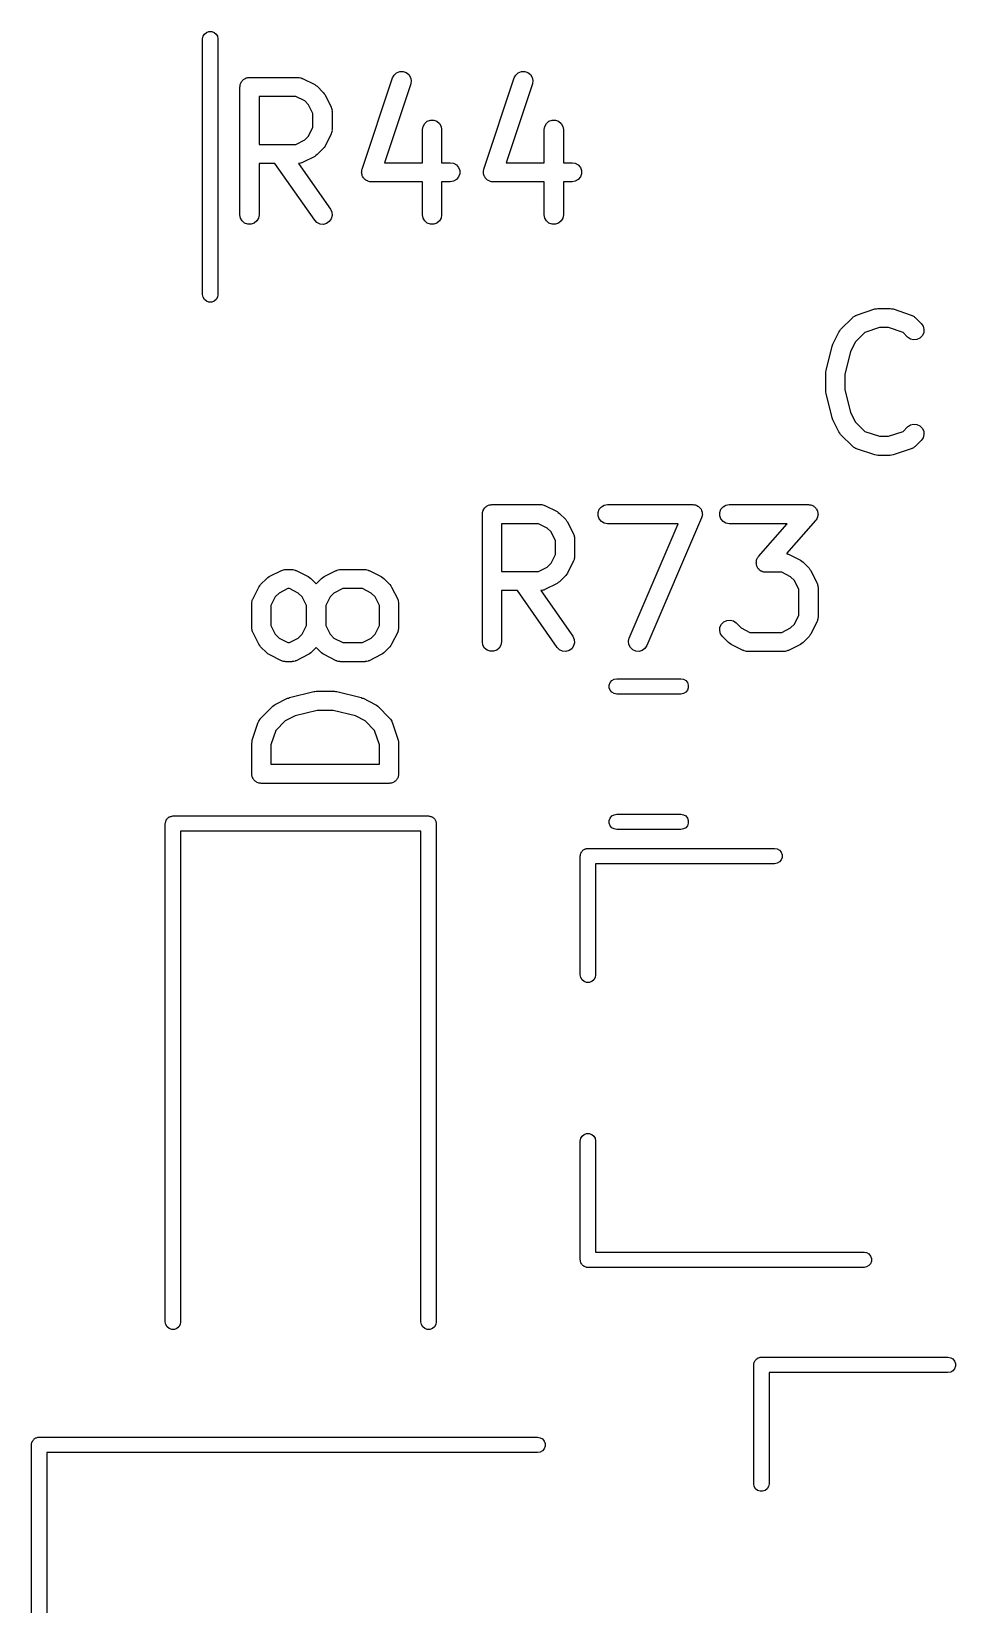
# Model space of a CAD drawing. Extents: x 83.4 to 168.1, y -157.3 to -85.4.
# Drawn here: x 147.19 to 154.42, y -133.57 to -121.26 of the extents above; entities that cross this region are included whole.
import ezdxf

# ---------------------------------------------------------------- set-up
doc = ezdxf.new("R2010")
doc.units = 0
doc.header["$MEASUREMENT"] = 0
doc.layers.add('BLACK', color=7, linetype='CONTINUOUS')

msp = doc.modelspace()

# ---------------------------------------------------------------- linework, layer by layer
at = {"layer": 'Black'}
for p, q in [((148.543, -121.28), (148.559, -121.267)), ((148.559, -121.267), (148.579, -121.26)), ((148.579, -121.26), (148.6, -121.26)), ((148.6, -121.26), (148.619, -121.267)), ((148.619, -121.267), (148.635, -121.28)), ((148.529, -121.319), (148.533, -121.298)), ((148.529, -123.319), (148.529, -121.319)), ((148.533, -121.298), (148.543, -121.28)), ((148.635, -121.28), (148.646, -121.298)), ((148.646, -121.298), (148.649, -121.319)), ((148.649, -121.319), (148.649, -123.319)), ((148.843, -121.642), (148.848, -121.637)), ((148.848, -121.637), (148.853, -121.634)), ((148.853, -121.634), (148.858, -121.63)), ((148.858, -121.63), (148.864, -121.628)), ((148.864, -121.628), (148.87, -121.624)), ((148.87, -121.624), (148.877, -121.623)), ((148.877, -121.623), (148.883, -121.621)), ((148.883, -121.621), (148.889, -121.621)), ((148.889, -121.621), (148.896, -121.62)), ((148.896, -121.62), (149.277, -121.62)), ((149.277, -121.62), (149.281, -121.621)), ((149.281, -121.621), (149.285, -121.62)), ((149.285, -121.62), (149.294, -121.623)), ((149.294, -121.623), (149.302, -121.624)), ((149.302, -121.624), (149.306, -121.627)), ((149.306, -121.627), (149.31, -121.628)), ((149.31, -121.628), (149.406, -121.675)), ((149.777, -122.338), (150.015, -121.624)), ((150.015, -121.624), (150.028, -121.601)), ((150.028, -121.601), (150.047, -121.583)), ((150.047, -121.583), (150.071, -121.574)), ((150.071, -121.574), (150.097, -121.573)), ((150.097, -121.573), (150.122, -121.581)), ((150.122, -121.581), (150.142, -121.597)), ((150.142, -121.597), (150.156, -121.62)), ((150.156, -121.62), (150.161, -121.645)), ((150.729, -122.338), (150.968, -121.624)), ((150.968, -121.624), (150.98, -121.601)), ((150.98, -121.601), (150.999, -121.583)), ((150.999, -121.583), (151.024, -121.574)), ((151.024, -121.574), (151.05, -121.573)), ((151.05, -121.573), (151.074, -121.581)), ((151.074, -121.581), (151.095, -121.597)), ((151.095, -121.597), (151.108, -121.62)), ((151.108, -121.62), (151.114, -121.645)), ((148.821, -121.695), (148.822, -121.688)), ((148.821, -122.695), (148.821, -121.695)), ((148.822, -121.682), (148.824, -121.676)), ((148.822, -121.688), (148.822, -121.682)), ((148.824, -121.676), (148.825, -121.669)), ((148.825, -121.669), (148.829, -121.664)), ((148.829, -121.664), (148.831, -121.657)), ((148.831, -121.657), (148.835, -121.652)), ((148.835, -121.652), (148.838, -121.647)), ((148.838, -121.647), (148.843, -121.642)), ((149.406, -121.675), (149.415, -121.683)), ((149.415, -121.683), (149.425, -121.689)), ((149.425, -121.689), (149.473, -121.737)), ((149.473, -121.737), (149.48, -121.747)), ((149.48, -121.747), (149.487, -121.757)), ((149.487, -121.757), (149.534, -121.852)), ((150.157, -121.671), (149.952, -122.287)), ((150.161, -121.645), (150.157, -121.671)), ((151.11, -121.671), (150.905, -122.287)), ((151.114, -121.645), (151.11, -121.671)), ((148.971, -121.77), (148.971, -122.144)), ((149.259, -121.77), (148.971, -121.77)), ((149.328, -121.804), (149.259, -121.77)), ((149.358, -121.835), (149.328, -121.804)), ((149.392, -121.903), (149.358, -121.835)), ((149.534, -121.852), (149.536, -121.856)), ((149.536, -121.856), (149.538, -121.86)), ((149.538, -121.86), (149.539, -121.868)), ((149.539, -121.868), (149.542, -121.877)), ((149.542, -121.877), (149.541, -121.881)), ((149.541, -121.881), (149.542, -121.885)), ((149.542, -121.885), (149.542, -122.028)), ((149.358, -122.079), (149.392, -122.01)), ((149.392, -122.01), (149.392, -121.903)), ((150.249, -122.028), (150.254, -122.003)), ((150.254, -122.003), (150.267, -121.98)), ((150.267, -121.98), (150.287, -121.963)), ((150.287, -121.963), (150.311, -121.954)), ((150.311, -121.954), (150.337, -121.954)), ((150.337, -121.954), (150.362, -121.963)), ((150.362, -121.963), (150.382, -121.98)), ((150.382, -121.98), (150.395, -122.003)), ((150.395, -122.003), (150.399, -122.028)), ((151.202, -122.028), (151.206, -122.003)), ((151.206, -122.003), (151.219, -121.98)), ((151.219, -121.98), (151.239, -121.963)), ((151.239, -121.963), (151.264, -121.954)), ((151.264, -121.954), (151.29, -121.954)), ((151.29, -121.954), (151.314, -121.963)), ((151.314, -121.963), (151.334, -121.98)), ((151.334, -121.98), (151.347, -122.003)), ((151.347, -122.003), (151.352, -122.028)), ((149.259, -122.144), (149.328, -122.109)), ((149.328, -122.109), (149.358, -122.079)), ((149.534, -122.062), (149.487, -122.157)), ((149.536, -122.058), (149.534, -122.062)), ((149.538, -122.054), (149.536, -122.058)), ((149.539, -122.045), (149.538, -122.054)), ((149.542, -122.037), (149.539, -122.045)), ((149.542, -122.028), (149.541, -122.032)), ((149.541, -122.032), (149.542, -122.037)), ((150.249, -122.287), (150.249, -122.028)), ((150.399, -122.028), (150.399, -122.287)), ((151.202, -122.287), (151.202, -122.028)), ((151.352, -122.028), (151.352, -122.287)), ((148.971, -122.144), (149.259, -122.144)), ((149.406, -122.238), (149.31, -122.286)), ((149.415, -122.231), (149.406, -122.238)), ((149.425, -122.224), (149.415, -122.231)), ((149.473, -122.176), (149.425, -122.224)), ((149.48, -122.167), (149.473, -122.176)), ((149.487, -122.157), (149.48, -122.167)), ((149.095, -122.294), (148.971, -122.294)), ((148.971, -122.294), (148.971, -122.695)), ((149.406, -122.738), (149.095, -122.294)), ((149.281, -122.293), (149.278, -122.293)), ((149.278, -122.293), (149.529, -122.652)), ((149.285, -122.293), (149.281, -122.293)), ((149.294, -122.291), (149.285, -122.293)), ((149.302, -122.289), (149.294, -122.291)), ((149.306, -122.287), (149.302, -122.289)), ((149.31, -122.286), (149.306, -122.287)), ((149.773, -122.364), (149.774, -122.356)), ((149.774, -122.369), (149.773, -122.364)), ((149.774, -122.349), (149.776, -122.343)), ((149.774, -122.356), (149.774, -122.349)), ((149.774, -122.375), (149.774, -122.369)), ((149.777, -122.382), (149.774, -122.375)), ((149.776, -122.343), (149.777, -122.338)), ((149.952, -122.287), (150.249, -122.287)), ((150.399, -122.287), (150.467, -122.287)), ((150.467, -122.287), (150.493, -122.291)), ((150.493, -122.291), (150.515, -122.304)), ((150.515, -122.304), (150.532, -122.324)), ((150.532, -122.324), (150.541, -122.349)), ((150.541, -122.375), (150.532, -122.399)), ((150.541, -122.349), (150.541, -122.375)), ((150.726, -122.364), (150.727, -122.356)), ((150.727, -122.369), (150.726, -122.364)), ((150.727, -122.349), (150.729, -122.343)), ((150.727, -122.356), (150.727, -122.349)), ((150.727, -122.375), (150.727, -122.369)), ((150.729, -122.382), (150.727, -122.375)), ((150.729, -122.343), (150.729, -122.338)), ((150.905, -122.287), (151.202, -122.287)), ((151.352, -122.287), (151.42, -122.287)), ((151.42, -122.287), (151.445, -122.291)), ((151.445, -122.291), (151.468, -122.304)), ((151.468, -122.304), (151.485, -122.324)), ((151.485, -122.324), (151.493, -122.349)), ((151.493, -122.375), (151.485, -122.399)), ((151.493, -122.349), (151.493, -122.375)), ((149.778, -122.389), (149.777, -122.382)), ((149.781, -122.394), (149.778, -122.389)), ((149.783, -122.399), (149.781, -122.394)), ((149.788, -122.405), (149.783, -122.399)), ((149.792, -122.411), (149.788, -122.405)), ((149.796, -122.415), (149.792, -122.411)), ((149.8, -122.419), (149.796, -122.415)), ((149.807, -122.423), (149.8, -122.419)), ((149.812, -122.427), (149.807, -122.423)), ((149.818, -122.429), (149.812, -122.427)), ((149.823, -122.432), (149.818, -122.429)), ((149.83, -122.433), (149.823, -122.432)), ((149.837, -122.436), (149.83, -122.433)), ((149.843, -122.436), (149.837, -122.436)), ((149.848, -122.437), (149.843, -122.436)), ((150.249, -122.437), (149.848, -122.437)), ((150.249, -122.695), (150.249, -122.437)), ((150.467, -122.437), (150.399, -122.437)), ((150.399, -122.437), (150.399, -122.695)), ((150.493, -122.432), (150.467, -122.437)), ((150.515, -122.419), (150.493, -122.432)), ((150.532, -122.399), (150.515, -122.419)), ((150.731, -122.389), (150.729, -122.382)), ((150.734, -122.394), (150.731, -122.389)), ((150.736, -122.399), (150.734, -122.394)), ((150.74, -122.405), (150.736, -122.399)), ((150.744, -122.411), (150.74, -122.405)), ((150.749, -122.415), (150.744, -122.411)), ((150.752, -122.419), (150.749, -122.415)), ((150.759, -122.423), (150.752, -122.419)), ((150.765, -122.427), (150.759, -122.423)), ((150.77, -122.429), (150.765, -122.427)), ((150.775, -122.432), (150.77, -122.429)), ((150.782, -122.433), (150.775, -122.432)), ((150.79, -122.436), (150.782, -122.433)), ((150.795, -122.436), (150.79, -122.436)), ((150.801, -122.437), (150.795, -122.436)), ((151.202, -122.437), (150.801, -122.437)), ((151.202, -122.695), (151.202, -122.437)), ((151.42, -122.437), (151.352, -122.437)), ((151.352, -122.437), (151.352, -122.695)), ((151.445, -122.432), (151.42, -122.437)), ((151.468, -122.419), (151.445, -122.432)), ((151.485, -122.399), (151.468, -122.419)), ((148.825, -122.721), (148.821, -122.695)), ((148.838, -122.743), (148.825, -122.721)), ((148.858, -122.76), (148.838, -122.743)), ((148.953, -122.743), (148.933, -122.76)), ((148.966, -122.721), (148.953, -122.743)), ((148.971, -122.695), (148.966, -122.721)), ((149.424, -122.756), (149.406, -122.738)), ((149.52, -122.748), (149.499, -122.763)), ((149.535, -122.727), (149.52, -122.748)), ((149.529, -122.652), (149.54, -122.675)), ((149.542, -122.701), (149.535, -122.727)), ((149.54, -122.675), (149.542, -122.701)), ((150.254, -122.721), (150.249, -122.695)), ((150.267, -122.743), (150.254, -122.721)), ((150.287, -122.76), (150.267, -122.743)), ((150.382, -122.743), (150.362, -122.76)), ((150.395, -122.721), (150.382, -122.743)), ((150.399, -122.695), (150.395, -122.721)), ((151.206, -122.721), (151.202, -122.695)), ((151.219, -122.743), (151.206, -122.721)), ((151.239, -122.76), (151.219, -122.743)), ((151.334, -122.743), (151.314, -122.76)), ((151.347, -122.721), (151.334, -122.743)), ((151.352, -122.695), (151.347, -122.721)), ((148.883, -122.769), (148.858, -122.76)), ((148.909, -122.769), (148.883, -122.769)), ((148.933, -122.76), (148.909, -122.769)), ((149.448, -122.767), (149.424, -122.756)), ((149.474, -122.77), (149.448, -122.767)), ((149.499, -122.763), (149.474, -122.77)), ((150.311, -122.769), (150.287, -122.76)), ((150.337, -122.769), (150.311, -122.769)), ((150.362, -122.76), (150.337, -122.769)), ((151.264, -122.769), (151.239, -122.76)), ((151.29, -122.769), (151.264, -122.769)), ((151.314, -122.76), (151.29, -122.769)), ((148.533, -123.339), (148.529, -123.319)), ((148.543, -123.357), (148.533, -123.339)), ((148.559, -123.371), (148.543, -123.357)), ((148.635, -123.357), (148.619, -123.371)), ((148.646, -123.339), (148.635, -123.357)), ((148.649, -123.319), (148.646, -123.339)), ((148.579, -123.378), (148.559, -123.371)), ((148.6, -123.378), (148.579, -123.378)), ((148.619, -123.371), (148.6, -123.378)), ((153.631, -123.488), (153.638, -123.483)), ((153.638, -123.483), (153.642, -123.482)), ((153.642, -123.482), (153.646, -123.48)), ((153.646, -123.48), (153.789, -123.432)), ((153.789, -123.432), (153.801, -123.43)), ((153.801, -123.43), (153.813, -123.428)), ((153.813, -123.428), (153.908, -123.428)), ((153.908, -123.428), (153.92, -123.43)), ((153.92, -123.43), (153.932, -123.432)), ((153.932, -123.432), (154.074, -123.48)), ((154.074, -123.48), (154.078, -123.482)), ((154.078, -123.482), (154.082, -123.483)), ((154.082, -123.483), (154.09, -123.488)), ((153.507, -123.613), (153.515, -123.603)), ((153.515, -123.603), (153.521, -123.593)), ((153.521, -123.593), (153.617, -123.498)), ((153.617, -123.498), (153.62, -123.495)), ((153.62, -123.495), (153.623, -123.492)), ((153.623, -123.492), (153.631, -123.488)), ((153.825, -123.578), (153.71, -123.617)), ((153.896, -123.578), (153.825, -123.578)), ((154.01, -123.617), (153.896, -123.578)), ((154.09, -123.488), (154.097, -123.492)), ((154.097, -123.492), (154.1, -123.495)), ((154.1, -123.495), (154.104, -123.498)), ((154.104, -123.498), (154.151, -123.546)), ((154.151, -123.546), (154.166, -123.567)), ((154.166, -123.567), (154.173, -123.592)), ((154.173, -123.592), (154.171, -123.618)), ((153.407, -123.914), (153.454, -123.723)), ((153.454, -123.723), (153.457, -123.716)), ((153.457, -123.716), (153.46, -123.708)), ((153.46, -123.708), (153.507, -123.613)), ((153.636, -123.691), (153.598, -123.768)), ((153.71, -123.617), (153.636, -123.691)), ((154.045, -123.652), (154.01, -123.617)), ((154.067, -123.667), (154.045, -123.652)), ((154.092, -123.673), (154.067, -123.667)), ((154.118, -123.671), (154.092, -123.673)), ((154.141, -123.66), (154.118, -123.671)), ((154.16, -123.642), (154.141, -123.66)), ((154.171, -123.618), (154.16, -123.642)), ((153.598, -123.768), (153.554, -123.941)), ((153.404, -123.932), (153.406, -123.923)), ((153.404, -124.075), (153.404, -123.932)), ((153.406, -123.923), (153.407, -123.914)), ((153.554, -123.941), (153.554, -124.066)), ((153.406, -124.084), (153.404, -124.075)), ((153.407, -124.093), (153.406, -124.084)), ((153.454, -124.283), (153.407, -124.093)), ((153.554, -124.066), (153.598, -124.239)), ((153.457, -124.291), (153.454, -124.283)), ((153.46, -124.299), (153.457, -124.291)), ((153.507, -124.394), (153.46, -124.299)), ((153.598, -124.239), (153.636, -124.316)), ((153.636, -124.316), (153.71, -124.39)), ((154.045, -124.355), (154.067, -124.34)), ((154.067, -124.34), (154.092, -124.333)), ((154.092, -124.333), (154.118, -124.336)), ((154.118, -124.336), (154.141, -124.347)), ((154.141, -124.347), (154.16, -124.365)), ((153.515, -124.404), (153.507, -124.394)), ((153.521, -124.414), (153.515, -124.404)), ((153.617, -124.509), (153.521, -124.414)), ((153.71, -124.39), (153.825, -124.428)), ((153.825, -124.428), (153.896, -124.428)), ((153.896, -124.428), (154.01, -124.39)), ((154.01, -124.39), (154.045, -124.355)), ((154.151, -124.461), (154.104, -124.509)), ((154.166, -124.44), (154.151, -124.461)), ((154.16, -124.365), (154.171, -124.389)), ((154.173, -124.415), (154.166, -124.44)), ((154.171, -124.389), (154.173, -124.415)), ((153.62, -124.511), (153.617, -124.509)), ((153.623, -124.514), (153.62, -124.511)), ((153.631, -124.519), (153.623, -124.514)), ((153.638, -124.524), (153.631, -124.519)), ((153.642, -124.525), (153.638, -124.524)), ((153.646, -124.527), (153.642, -124.525)), ((153.789, -124.574), (153.646, -124.527)), ((153.801, -124.576), (153.789, -124.574)), ((153.813, -124.578), (153.801, -124.576)), ((153.908, -124.578), (153.813, -124.578)), ((153.92, -124.576), (153.908, -124.578)), ((153.932, -124.574), (153.92, -124.576)), ((154.074, -124.527), (153.932, -124.574)), ((154.078, -124.525), (154.074, -124.527)), ((154.082, -124.524), (154.078, -124.525)), ((154.09, -124.519), (154.082, -124.524)), ((154.097, -124.514), (154.09, -124.519)), ((154.1, -124.511), (154.097, -124.514)), ((154.104, -124.509), (154.1, -124.511)), ((150.774, -124.966), (150.78, -124.964)), ((150.78, -124.964), (150.786, -124.964)), ((150.786, -124.964), (150.793, -124.963)), ((150.793, -124.963), (151.174, -124.963)), ((151.174, -124.963), (151.178, -124.963)), ((151.178, -124.963), (151.182, -124.963)), ((151.182, -124.963), (151.191, -124.966)), ((151.672, -124.967), (151.698, -124.963)), ((151.698, -124.963), (152.364, -124.963)), ((152.364, -124.963), (152.373, -124.964)), ((152.373, -124.964), (152.381, -124.964)), ((152.381, -124.964), (152.385, -124.966)), ((152.624, -124.967), (152.65, -124.963)), ((152.65, -124.963), (153.269, -124.963)), ((153.269, -124.963), (153.276, -124.964)), ((153.276, -124.964), (153.284, -124.964)), ((153.284, -124.964), (153.289, -124.966)), ((150.718, -125.038), (150.719, -125.031)), ((150.718, -126.038), (150.718, -125.038)), ((150.719, -125.024), (150.721, -125.018)), ((150.719, -125.031), (150.719, -125.024)), ((150.721, -125.018), (150.722, -125.012)), ((150.722, -125.012), (150.726, -125.006)), ((150.726, -125.006), (150.728, -125)), ((150.728, -125), (150.732, -124.995)), ((150.732, -124.995), (150.735, -124.989)), ((150.735, -124.989), (150.74, -124.985)), ((150.74, -124.985), (150.745, -124.98)), ((150.745, -124.98), (150.75, -124.977)), ((150.75, -124.977), (150.755, -124.973)), ((150.755, -124.973), (150.761, -124.97)), ((150.761, -124.97), (150.767, -124.967)), ((150.767, -124.967), (150.774, -124.966)), ((151.191, -124.966), (151.199, -124.967)), ((151.199, -124.967), (151.203, -124.969)), ((151.203, -124.969), (151.207, -124.97)), ((151.207, -124.97), (151.302, -125.018)), ((151.302, -125.018), (151.312, -125.025)), ((151.312, -125.025), (151.322, -125.032)), ((151.322, -125.032), (151.37, -125.08)), ((151.37, -125.08), (151.376, -125.09)), ((151.624, -125.024), (151.633, -125)), ((151.624, -125.051), (151.624, -125.024)), ((151.633, -125.075), (151.624, -125.051)), ((151.633, -125), (151.649, -124.98)), ((151.649, -125.095), (151.633, -125.075)), ((151.649, -124.98), (151.672, -124.967)), ((152.433, -125.067), (152.005, -126.067)), ((152.385, -124.966), (152.39, -124.967)), ((152.39, -124.967), (152.397, -124.971)), ((152.397, -124.971), (152.405, -124.975)), ((152.405, -124.975), (152.409, -124.978)), ((152.409, -124.978), (152.412, -124.98)), ((152.412, -124.98), (152.418, -124.987)), ((152.418, -124.987), (152.424, -124.993)), ((152.424, -124.993), (152.426, -124.997)), ((152.426, -124.997), (152.429, -125)), ((152.429, -125), (152.432, -125.008)), ((152.432, -125.008), (152.436, -125.016)), ((152.435, -125.059), (152.433, -125.067)), ((152.438, -125.051), (152.435, -125.059)), ((152.436, -125.016), (152.437, -125.02)), ((152.437, -125.02), (152.438, -125.024)), ((152.438, -125.024), (152.438, -125.033)), ((152.438, -125.033), (152.439, -125.042)), ((152.439, -125.042), (152.438, -125.046)), ((152.438, -125.046), (152.438, -125.051)), ((152.576, -125.024), (152.585, -125)), ((152.576, -125.051), (152.576, -125.024)), ((152.585, -125.075), (152.576, -125.051)), ((152.585, -125), (152.602, -124.98)), ((152.602, -125.095), (152.585, -125.075)), ((152.602, -124.98), (152.624, -124.967)), ((153.325, -125.087), (153.098, -125.347)), ((153.289, -124.966), (153.295, -124.967)), ((153.295, -124.967), (153.301, -124.971)), ((153.301, -124.971), (153.308, -124.973)), ((153.308, -124.973), (153.312, -124.977)), ((153.312, -124.977), (153.317, -124.98)), ((153.317, -124.98), (153.322, -124.986)), ((153.322, -124.986), (153.327, -124.99)), ((153.329, -125.081), (153.325, -125.087)), ((153.327, -124.99), (153.33, -124.996)), ((153.334, -125.075), (153.329, -125.081)), ((153.33, -124.996), (153.334, -125)), ((153.334, -125), (153.336, -125.007)), ((153.336, -125.07), (153.334, -125.075)), ((153.336, -125.007), (153.34, -125.013)), ((153.339, -125.065), (153.336, -125.07)), ((153.34, -125.057), (153.339, -125.065)), ((153.34, -125.013), (153.341, -125.019)), ((153.343, -125.051), (153.34, -125.057)), ((153.341, -125.019), (153.343, -125.024)), ((153.343, -125.024), (153.343, -125.032)), ((153.343, -125.032), (153.344, -125.039)), ((153.344, -125.039), (153.343, -125.045)), ((153.343, -125.045), (153.343, -125.051)), ((150.868, -125.113), (150.868, -125.486)), ((151.156, -125.113), (150.868, -125.113)), ((151.225, -125.147), (151.156, -125.113)), ((151.255, -125.177), (151.225, -125.147)), ((151.289, -125.246), (151.255, -125.177)), ((151.376, -125.09), (151.384, -125.099)), ((151.384, -125.099), (151.431, -125.194)), ((151.431, -125.194), (151.433, -125.199)), ((151.433, -125.199), (151.435, -125.202)), ((151.435, -125.202), (151.436, -125.211)), ((151.436, -125.211), (151.439, -125.219)), ((151.672, -125.108), (151.649, -125.095)), ((151.698, -125.113), (151.672, -125.108)), ((152.25, -125.113), (151.698, -125.113)), ((151.867, -126.008), (152.25, -125.113)), ((152.624, -125.108), (152.602, -125.095)), ((152.65, -125.113), (152.624, -125.108)), ((153.104, -125.113), (152.65, -125.113)), ((152.879, -125.369), (153.104, -125.113)), ((151.289, -125.353), (151.289, -125.246)), ((151.439, -125.219), (151.438, -125.224)), ((151.438, -125.224), (151.439, -125.228)), ((151.439, -125.228), (151.439, -125.371)), ((151.156, -125.486), (151.225, -125.452)), ((151.225, -125.452), (151.255, -125.422)), ((151.255, -125.422), (151.289, -125.353)), ((151.431, -125.404), (151.384, -125.5)), ((151.433, -125.4), (151.431, -125.404)), ((151.435, -125.396), (151.433, -125.4)), ((151.436, -125.388), (151.435, -125.396)), ((151.439, -125.379), (151.436, -125.388)), ((151.439, -125.371), (151.438, -125.375)), ((151.438, -125.375), (151.439, -125.379)), ((152.861, -125.417), (152.862, -125.411)), ((152.862, -125.424), (152.861, -125.417)), ((152.862, -125.405), (152.864, -125.399)), ((152.862, -125.411), (152.862, -125.405)), ((152.862, -125.431), (152.862, -125.424)), ((152.864, -125.437), (152.862, -125.431)), ((152.864, -125.399), (152.866, -125.391)), ((152.865, -125.443), (152.864, -125.437)), ((152.868, -125.449), (152.865, -125.443)), ((152.866, -125.391), (152.869, -125.386)), ((152.871, -125.456), (152.868, -125.449)), ((152.869, -125.386), (152.871, -125.381)), ((152.871, -125.381), (152.875, -125.375)), ((152.874, -125.46), (152.871, -125.456)), ((152.875, -125.375), (152.879, -125.369)), ((153.098, -125.347), (153.104, -125.348)), ((153.104, -125.348), (153.108, -125.35)), ((153.108, -125.35), (153.112, -125.351)), ((153.112, -125.351), (153.207, -125.399)), ((153.207, -125.399), (153.217, -125.406)), ((153.217, -125.406), (153.227, -125.413)), ((153.227, -125.413), (153.274, -125.461)), ((148.983, -125.588), (149.031, -125.541)), ((149.031, -125.541), (149.04, -125.534)), ((149.04, -125.534), (149.05, -125.527)), ((149.05, -125.527), (149.145, -125.479)), ((149.145, -125.479), (149.15, -125.478)), ((149.15, -125.478), (149.153, -125.476)), ((149.153, -125.476), (149.162, -125.474)), ((149.162, -125.474), (149.17, -125.472)), ((149.17, -125.472), (149.175, -125.472)), ((149.175, -125.472), (149.179, -125.471)), ((149.179, -125.471), (149.227, -125.471)), ((149.227, -125.471), (149.231, -125.472)), ((149.231, -125.472), (149.235, -125.472)), ((149.235, -125.472), (149.244, -125.474)), ((149.244, -125.474), (149.252, -125.476)), ((149.252, -125.476), (149.256, -125.478)), ((149.256, -125.478), (149.26, -125.479)), ((149.26, -125.479), (149.355, -125.527)), ((149.355, -125.527), (149.365, -125.534)), ((149.365, -125.534), (149.375, -125.541)), ((149.375, -125.541), (149.417, -125.583)), ((149.417, -125.583), (149.459, -125.541)), ((149.459, -125.541), (149.469, -125.534)), ((149.469, -125.534), (149.479, -125.527)), ((149.479, -125.527), (149.574, -125.479)), ((149.574, -125.479), (149.578, -125.478)), ((149.578, -125.478), (149.582, -125.476)), ((149.582, -125.476), (149.59, -125.474)), ((149.59, -125.474), (149.599, -125.472)), ((149.599, -125.472), (149.603, -125.472)), ((149.603, -125.472), (149.607, -125.471)), ((149.607, -125.471), (149.798, -125.471)), ((149.798, -125.471), (149.802, -125.472)), ((149.802, -125.472), (149.807, -125.472)), ((149.807, -125.472), (149.815, -125.474)), ((149.815, -125.474), (149.824, -125.476)), ((149.824, -125.476), (149.827, -125.478)), ((149.827, -125.478), (149.831, -125.479)), ((149.831, -125.479), (149.927, -125.527)), ((149.927, -125.527), (149.936, -125.534)), ((149.936, -125.534), (149.946, -125.541)), ((149.946, -125.541), (149.994, -125.588)), ((150.868, -125.486), (151.156, -125.486)), ((151.312, -125.574), (151.302, -125.581)), ((151.322, -125.567), (151.312, -125.574)), ((151.37, -125.519), (151.322, -125.567)), ((151.376, -125.509), (151.37, -125.519)), ((151.384, -125.5), (151.376, -125.509)), ((152.877, -125.465), (152.874, -125.46)), ((152.883, -125.47), (152.877, -125.465)), ((152.887, -125.476), (152.883, -125.47)), ((152.892, -125.479), (152.887, -125.476)), ((152.897, -125.483), (152.892, -125.479)), ((152.904, -125.485), (152.897, -125.483)), ((152.91, -125.489), (152.904, -125.485)), ((152.916, -125.49), (152.91, -125.489)), ((152.921, -125.492), (152.916, -125.49)), ((152.928, -125.492), (152.921, -125.492)), ((152.936, -125.493), (152.928, -125.492)), ((153.061, -125.493), (152.936, -125.493)), ((153.129, -125.528), (153.061, -125.493)), ((153.16, -125.558), (153.129, -125.528)), ((153.194, -125.627), (153.16, -125.558)), ((153.274, -125.461), (153.281, -125.47)), ((153.281, -125.47), (153.288, -125.48)), ((153.288, -125.48), (153.336, -125.575)), ((153.336, -125.575), (153.337, -125.58)), ((153.337, -125.58), (153.339, -125.583)), ((148.92, -125.707), (148.921, -125.703)), ((148.921, -125.703), (148.969, -125.608)), ((148.969, -125.608), (148.976, -125.598)), ((148.976, -125.598), (148.983, -125.588)), ((149.098, -125.686), (149.063, -125.754)), ((149.128, -125.655), (149.098, -125.686)), ((149.197, -125.621), (149.128, -125.655)), ((149.209, -125.621), (149.197, -125.621)), ((149.277, -125.655), (149.209, -125.621)), ((149.308, -125.686), (149.277, -125.655)), ((149.342, -125.754), (149.308, -125.686)), ((149.526, -125.686), (149.492, -125.754)), ((149.557, -125.655), (149.526, -125.686)), ((149.625, -125.621), (149.557, -125.655)), ((149.78, -125.621), (149.625, -125.621)), ((149.849, -125.655), (149.78, -125.621)), ((149.879, -125.686), (149.849, -125.655)), ((149.913, -125.754), (149.879, -125.686)), ((149.994, -125.588), (150.001, -125.598)), ((150.001, -125.598), (150.008, -125.608)), ((150.008, -125.608), (150.056, -125.703)), ((150.056, -125.703), (150.057, -125.707)), ((150.992, -125.636), (150.868, -125.636)), ((150.868, -125.636), (150.868, -126.038)), ((151.303, -126.081), (150.992, -125.636)), ((151.178, -125.636), (151.175, -125.636)), ((151.175, -125.636), (151.426, -125.994)), ((151.182, -125.636), (151.178, -125.636)), ((151.191, -125.633), (151.182, -125.636)), ((151.199, -125.632), (151.191, -125.633)), ((151.203, -125.63), (151.199, -125.632)), ((151.207, -125.628), (151.203, -125.63)), ((151.302, -125.581), (151.207, -125.628)), ((153.194, -125.829), (153.194, -125.627)), ((153.339, -125.583), (153.341, -125.592)), ((153.341, -125.592), (153.343, -125.6)), ((153.343, -125.6), (153.343, -125.605)), ((153.343, -125.605), (153.344, -125.609)), ((153.344, -125.609), (153.344, -125.847)), ((148.913, -125.737), (148.914, -125.732)), ((148.913, -125.927), (148.913, -125.737)), ((148.914, -125.728), (148.916, -125.72)), ((148.914, -125.732), (148.914, -125.728)), ((148.916, -125.72), (148.918, -125.711)), ((148.918, -125.711), (148.92, -125.707)), ((149.063, -125.754), (149.063, -125.909)), ((149.342, -125.909), (149.342, -125.754)), ((149.492, -125.754), (149.492, -125.909)), ((149.913, -125.909), (149.913, -125.754)), ((150.057, -125.707), (150.059, -125.711)), ((150.059, -125.711), (150.06, -125.72)), ((150.06, -125.72), (150.063, -125.728)), ((150.063, -125.728), (150.063, -125.732)), ((150.063, -125.732), (150.063, -125.737)), ((150.063, -125.737), (150.063, -125.927)), ((148.914, -125.931), (148.913, -125.927)), ((148.914, -125.936), (148.914, -125.931)), ((148.916, -125.944), (148.914, -125.936)), ((148.918, -125.953), (148.916, -125.944)), ((149.063, -125.909), (149.098, -125.978)), ((149.308, -125.978), (149.342, -125.909)), ((149.492, -125.909), (149.526, -125.978)), ((149.879, -125.978), (149.913, -125.909)), ((150.06, -125.944), (150.059, -125.953)), ((150.063, -125.936), (150.06, -125.944)), ((150.063, -125.927), (150.063, -125.931)), ((150.063, -125.931), (150.063, -125.936)), ((152.575, -125.949), (152.577, -125.923)), ((152.582, -125.974), (152.575, -125.949)), ((152.577, -125.923), (152.588, -125.899)), ((152.588, -125.899), (152.607, -125.881)), ((152.607, -125.881), (152.63, -125.87)), ((152.63, -125.87), (152.656, -125.868)), ((152.656, -125.868), (152.682, -125.874)), ((152.682, -125.874), (152.703, -125.889)), ((152.703, -125.889), (152.742, -125.928)), ((152.742, -125.928), (152.81, -125.963)), ((153.061, -125.963), (153.129, -125.928)), ((153.129, -125.928), (153.16, -125.898)), ((153.16, -125.898), (153.194, -125.829)), ((153.336, -125.881), (153.288, -125.976)), ((153.337, -125.876), (153.336, -125.881)), ((153.339, -125.873), (153.337, -125.876)), ((153.341, -125.864), (153.339, -125.873)), ((153.343, -125.856), (153.341, -125.864)), ((153.344, -125.847), (153.343, -125.851)), ((153.343, -125.851), (153.343, -125.856)), ((148.92, -125.957), (148.918, -125.953)), ((148.921, -125.961), (148.92, -125.957)), ((148.969, -126.056), (148.921, -125.961)), ((148.976, -126.066), (148.969, -126.056)), ((148.983, -126.075), (148.976, -126.066)), ((149.098, -125.978), (149.128, -126.008)), ((149.128, -126.008), (149.197, -126.043)), ((149.197, -126.043), (149.209, -126.043)), ((149.209, -126.043), (149.277, -126.008)), ((149.277, -126.008), (149.308, -125.978)), ((149.526, -125.978), (149.557, -126.008)), ((149.557, -126.008), (149.625, -126.043)), ((149.625, -126.043), (149.78, -126.043)), ((149.78, -126.043), (149.849, -126.008)), ((149.849, -126.008), (149.879, -125.978)), ((150.001, -126.066), (149.994, -126.075)), ((150.008, -126.056), (150.001, -126.066)), ((150.056, -125.961), (150.008, -126.056)), ((150.057, -125.957), (150.056, -125.961)), ((150.059, -125.953), (150.057, -125.957)), ((150.722, -126.063), (150.718, -126.038)), ((150.735, -126.086), (150.722, -126.063)), ((150.863, -126.063), (150.85, -126.086)), ((150.868, -126.038), (150.863, -126.063)), ((151.432, -126.069), (151.417, -126.091)), ((151.426, -125.994), (151.437, -126.018)), ((151.439, -126.044), (151.432, -126.069)), ((151.437, -126.018), (151.439, -126.044)), ((151.861, -126.033), (151.867, -126.008)), ((151.864, -126.059), (151.861, -126.033)), ((151.876, -126.082), (151.864, -126.059)), ((152.005, -126.067), (151.99, -126.089)), ((152.597, -125.995), (152.582, -125.974)), ((152.644, -126.043), (152.597, -125.995)), ((152.654, -126.05), (152.644, -126.043)), ((152.664, -126.057), (152.654, -126.05)), ((152.759, -126.105), (152.664, -126.057)), ((152.81, -125.963), (153.061, -125.963)), ((153.207, -126.057), (153.112, -126.105)), ((153.217, -126.05), (153.207, -126.057)), ((153.227, -126.043), (153.217, -126.05)), ((153.274, -125.995), (153.227, -126.043)), ((153.281, -125.985), (153.274, -125.995)), ((153.288, -125.976), (153.281, -125.985)), ((149.031, -126.123), (148.983, -126.075)), ((149.04, -126.13), (149.031, -126.123)), ((149.05, -126.137), (149.04, -126.13)), ((149.145, -126.185), (149.05, -126.137)), ((149.15, -126.186), (149.145, -126.185)), ((149.153, -126.188), (149.15, -126.186)), ((149.162, -126.19), (149.153, -126.188)), ((149.17, -126.192), (149.162, -126.19)), ((149.175, -126.192), (149.17, -126.192)), ((149.179, -126.193), (149.175, -126.192)), ((149.227, -126.193), (149.179, -126.193)), ((149.231, -126.192), (149.227, -126.193)), ((149.235, -126.192), (149.231, -126.192)), ((149.244, -126.19), (149.235, -126.192)), ((149.252, -126.188), (149.244, -126.19)), ((149.256, -126.186), (149.252, -126.188)), ((149.26, -126.185), (149.256, -126.186)), ((149.355, -126.137), (149.26, -126.185)), ((149.365, -126.13), (149.355, -126.137)), ((149.375, -126.123), (149.365, -126.13)), ((149.417, -126.081), (149.375, -126.123)), ((149.459, -126.123), (149.417, -126.081)), ((149.469, -126.13), (149.459, -126.123)), ((149.479, -126.137), (149.469, -126.13)), ((149.574, -126.185), (149.479, -126.137)), ((149.578, -126.186), (149.574, -126.185)), ((149.582, -126.188), (149.578, -126.186)), ((149.59, -126.19), (149.582, -126.188)), ((149.599, -126.192), (149.59, -126.19)), ((149.603, -126.192), (149.599, -126.192)), ((149.607, -126.193), (149.603, -126.192)), ((149.798, -126.193), (149.607, -126.193)), ((149.802, -126.192), (149.798, -126.193)), ((149.807, -126.192), (149.802, -126.192)), ((149.815, -126.19), (149.807, -126.192)), ((149.824, -126.188), (149.815, -126.19)), ((149.827, -126.186), (149.824, -126.188)), ((149.831, -126.185), (149.827, -126.186)), ((149.927, -126.137), (149.831, -126.185)), ((149.936, -126.13), (149.927, -126.137)), ((149.946, -126.123), (149.936, -126.13)), ((149.994, -126.075), (149.946, -126.123)), ((150.755, -126.102), (150.735, -126.086)), ((150.78, -126.111), (150.755, -126.102)), ((150.806, -126.111), (150.78, -126.111)), ((150.83, -126.102), (150.806, -126.111)), ((150.85, -126.086), (150.83, -126.102)), ((151.321, -126.099), (151.303, -126.081)), ((151.345, -126.11), (151.321, -126.099)), ((151.371, -126.112), (151.345, -126.11)), ((151.396, -126.105), (151.371, -126.112)), ((151.417, -126.091), (151.396, -126.105)), ((151.895, -126.1), (151.876, -126.082)), ((151.918, -126.111), (151.895, -126.1)), ((151.945, -126.112), (151.918, -126.111)), ((151.969, -126.104), (151.945, -126.112)), ((151.99, -126.089), (151.969, -126.104)), ((152.763, -126.106), (152.759, -126.105)), ((152.767, -126.108), (152.763, -126.106)), ((152.776, -126.11), (152.767, -126.108)), ((152.784, -126.112), (152.776, -126.11)), ((152.789, -126.112), (152.784, -126.112)), ((152.793, -126.113), (152.789, -126.112)), ((153.078, -126.113), (152.793, -126.113)), ((153.083, -126.112), (153.078, -126.113)), ((153.087, -126.112), (153.083, -126.112)), ((153.095, -126.11), (153.087, -126.112)), ((153.104, -126.108), (153.095, -126.11)), ((153.108, -126.106), (153.104, -126.108)), ((153.112, -126.105), (153.108, -126.106)), ((149.208, -126.473), (149.399, -126.426)), ((149.399, -126.426), (149.408, -126.425)), ((149.408, -126.425), (149.417, -126.424)), ((149.417, -126.424), (149.56, -126.424)), ((149.56, -126.424), (149.569, -126.425)), ((149.569, -126.425), (149.578, -126.426)), ((149.578, -126.426), (149.769, -126.473)), ((151.711, -126.376), (151.718, -126.356)), ((151.711, -126.397), (151.711, -126.376)), ((151.718, -126.416), (151.711, -126.397)), ((151.718, -126.356), (151.732, -126.34)), ((151.732, -126.432), (151.718, -126.416)), ((151.732, -126.34), (151.75, -126.33)), ((151.75, -126.442), (151.732, -126.432)), ((151.75, -126.33), (151.77, -126.326)), ((151.77, -126.446), (151.75, -126.442)), ((151.77, -126.326), (152.27, -126.326)), ((152.27, -126.326), (152.291, -126.33)), ((152.291, -126.442), (152.27, -126.446)), ((152.291, -126.33), (152.309, -126.34)), ((152.309, -126.432), (152.291, -126.442)), ((152.309, -126.34), (152.322, -126.356)), ((152.322, -126.416), (152.309, -126.432)), ((152.322, -126.356), (152.329, -126.376)), ((152.329, -126.397), (152.322, -126.416)), ((152.329, -126.376), (152.329, -126.397)), ((148.983, -126.636), (149.078, -126.541)), ((149.078, -126.541), (149.088, -126.534)), ((149.088, -126.534), (149.098, -126.527)), ((149.098, -126.527), (149.193, -126.479)), ((149.193, -126.479), (149.201, -126.477)), ((149.201, -126.477), (149.208, -126.473)), ((149.769, -126.473), (149.776, -126.477)), ((149.776, -126.477), (149.784, -126.479)), ((149.784, -126.479), (149.879, -126.527)), ((149.879, -126.527), (149.889, -126.534)), ((149.889, -126.534), (149.899, -126.541)), ((149.899, -126.541), (149.994, -126.636)), ((152.27, -126.446), (151.77, -126.446)), ((148.917, -126.808), (148.965, -126.665)), ((148.965, -126.665), (148.967, -126.662)), ((148.967, -126.662), (148.968, -126.657)), ((148.968, -126.657), (148.973, -126.65)), ((148.973, -126.65), (148.977, -126.642)), ((148.977, -126.642), (148.981, -126.64)), ((148.981, -126.64), (148.983, -126.636)), ((149.176, -126.655), (149.102, -126.73)), ((149.253, -126.617), (149.176, -126.655)), ((149.426, -126.574), (149.253, -126.617)), ((149.551, -126.574), (149.426, -126.574)), ((149.724, -126.617), (149.551, -126.574)), ((149.801, -126.655), (149.724, -126.617)), ((149.875, -126.73), (149.801, -126.655)), ((149.994, -126.636), (149.996, -126.64)), ((149.996, -126.64), (150, -126.642)), ((150, -126.642), (150.004, -126.65)), ((150.004, -126.65), (150.009, -126.657)), ((150.009, -126.657), (150.01, -126.662)), ((150.01, -126.662), (150.012, -126.665)), ((150.012, -126.665), (150.06, -126.808)), ((148.916, -126.82), (148.917, -126.808)), ((149.102, -126.73), (149.063, -126.844)), ((149.913, -126.844), (149.875, -126.73)), ((150.06, -126.808), (150.061, -126.82)), ((148.913, -126.832), (148.916, -126.82)), ((148.913, -127.07), (148.913, -126.832)), ((149.063, -126.844), (149.063, -126.995)), ((149.913, -126.995), (149.913, -126.844)), ((150.061, -126.82), (150.063, -126.832)), ((150.063, -126.832), (150.063, -127.07)), ((149.063, -126.995), (149.913, -126.995)), ((148.915, -127.076), (148.913, -127.07)), ((148.915, -127.083), (148.915, -127.076)), ((148.917, -127.089), (148.915, -127.083)), ((148.918, -127.096), (148.917, -127.089)), ((148.921, -127.101), (148.918, -127.096)), ((148.923, -127.107), (148.921, -127.101)), ((148.928, -127.113), (148.923, -127.107)), ((148.931, -127.118), (148.928, -127.113)), ((148.936, -127.122), (148.931, -127.118)), ((148.94, -127.127), (148.936, -127.122)), ((148.946, -127.131), (148.94, -127.127)), ((148.951, -127.135), (148.946, -127.131)), ((148.957, -127.137), (148.951, -127.135)), ((148.963, -127.14), (148.957, -127.137)), ((148.969, -127.142), (148.963, -127.14)), ((148.975, -127.144), (148.969, -127.142)), ((148.982, -127.144), (148.975, -127.144)), ((148.988, -127.145), (148.982, -127.144)), ((149.988, -127.145), (148.988, -127.145)), ((149.995, -127.144), (149.988, -127.145)), ((150.001, -127.144), (149.995, -127.144)), ((150.008, -127.142), (150.001, -127.144)), ((150.014, -127.14), (150.008, -127.142)), ((150.02, -127.137), (150.014, -127.14)), ((150.026, -127.135), (150.02, -127.137)), ((150.031, -127.131), (150.026, -127.135)), ((150.037, -127.127), (150.031, -127.131)), ((150.041, -127.122), (150.037, -127.127)), ((150.046, -127.118), (150.041, -127.122)), ((150.049, -127.113), (150.046, -127.118)), ((150.053, -127.107), (150.049, -127.113)), ((150.056, -127.101), (150.053, -127.107)), ((150.059, -127.096), (150.056, -127.101)), ((150.06, -127.089), (150.059, -127.096)), ((150.062, -127.083), (150.06, -127.089)), ((150.063, -127.07), (150.062, -127.076)), ((150.062, -127.076), (150.062, -127.083)), ((148.245, -127.43), (148.249, -127.426)), ((148.249, -127.426), (148.251, -127.422)), ((148.251, -127.422), (148.255, -127.418)), ((148.255, -127.418), (148.259, -127.414)), ((148.259, -127.414), (148.263, -127.411)), ((148.263, -127.411), (148.267, -127.408)), ((148.267, -127.408), (148.272, -127.406)), ((148.272, -127.406), (148.277, -127.404)), ((148.277, -127.404), (148.282, -127.403)), ((148.282, -127.403), (148.287, -127.401)), ((148.287, -127.401), (148.292, -127.401)), ((148.292, -127.401), (148.297, -127.4)), ((148.297, -127.4), (150.297, -127.4)), ((150.297, -127.4), (150.302, -127.401)), ((150.302, -127.401), (150.308, -127.401)), ((150.308, -127.401), (150.313, -127.403)), ((150.313, -127.403), (150.318, -127.404)), ((150.318, -127.404), (150.322, -127.406)), ((150.322, -127.406), (150.327, -127.408)), ((150.327, -127.408), (150.331, -127.411)), ((150.331, -127.411), (150.336, -127.414)), ((150.336, -127.414), (150.339, -127.418)), ((150.339, -127.418), (150.343, -127.422)), ((150.343, -127.422), (150.346, -127.426)), ((150.346, -127.426), (150.349, -127.43)), ((151.711, -127.436), (151.718, -127.416)), ((151.718, -127.416), (151.732, -127.4)), ((151.732, -127.4), (151.75, -127.39)), ((151.75, -127.39), (151.77, -127.386)), ((151.77, -127.386), (152.27, -127.386)), ((152.27, -127.386), (152.291, -127.39)), ((152.291, -127.39), (152.309, -127.4)), ((152.309, -127.4), (152.322, -127.416)), ((152.322, -127.416), (152.329, -127.436)), ((148.237, -127.46), (148.238, -127.455)), ((148.237, -131.36), (148.237, -127.46)), ((148.238, -127.45), (148.24, -127.445)), ((148.238, -127.455), (148.238, -127.45)), ((148.24, -127.445), (148.241, -127.44)), ((148.241, -127.44), (148.244, -127.435)), ((148.244, -127.435), (148.245, -127.43)), ((150.237, -127.52), (148.357, -127.52)), ((148.357, -127.52), (148.357, -131.36)), ((150.237, -131.36), (150.237, -127.52)), ((150.349, -127.43), (150.351, -127.435)), ((150.351, -127.435), (150.354, -127.44)), ((150.354, -127.44), (150.355, -127.445)), ((150.355, -127.445), (150.356, -127.45)), ((150.356, -127.45), (150.356, -127.455)), ((150.356, -127.455), (150.357, -127.46)), ((150.357, -127.46), (150.357, -131.36)), ((151.711, -127.457), (151.711, -127.436)), ((151.718, -127.476), (151.711, -127.457)), ((151.732, -127.492), (151.718, -127.476)), ((151.75, -127.502), (151.732, -127.492)), ((151.77, -127.506), (151.75, -127.502)), ((152.27, -127.506), (151.77, -127.506)), ((152.291, -127.502), (152.27, -127.506)), ((152.309, -127.492), (152.291, -127.502)), ((152.322, -127.476), (152.309, -127.492)), ((152.329, -127.457), (152.322, -127.476)), ((152.329, -127.436), (152.329, -127.457)), ((151.498, -127.675), (151.502, -127.672)), ((151.502, -127.672), (151.505, -127.668)), ((151.505, -127.668), (151.51, -127.665)), ((151.51, -127.665), (151.514, -127.662)), ((151.514, -127.662), (151.519, -127.66)), ((151.519, -127.66), (151.523, -127.657)), ((151.523, -127.657), (151.529, -127.656)), ((151.529, -127.656), (151.533, -127.654)), ((151.533, -127.654), (151.539, -127.654)), ((151.539, -127.654), (151.544, -127.654)), ((151.544, -127.654), (153.004, -127.654)), ((153.004, -127.654), (153.024, -127.657)), ((153.024, -127.657), (153.042, -127.668)), ((153.042, -127.668), (153.056, -127.684)), ((151.484, -127.714), (151.485, -127.708)), ((151.484, -128.644), (151.484, -127.714)), ((151.485, -127.703), (151.487, -127.698)), ((151.485, -127.708), (151.485, -127.703)), ((151.487, -127.698), (151.488, -127.693)), ((151.488, -127.693), (151.49, -127.688)), ((151.49, -127.688), (151.492, -127.684)), ((151.492, -127.684), (151.495, -127.68)), ((151.495, -127.68), (151.498, -127.675)), ((153.004, -127.774), (151.604, -127.774)), ((151.604, -127.774), (151.604, -128.644)), ((153.024, -127.77), (153.004, -127.774)), ((153.042, -127.759), (153.024, -127.77)), ((153.056, -127.744), (153.042, -127.759)), ((153.056, -127.684), (153.063, -127.703)), ((153.063, -127.724), (153.056, -127.744)), ((153.063, -127.703), (153.063, -127.724)), ((151.488, -128.664), (151.484, -128.644)), ((151.604, -128.644), (151.6, -128.664)), ((151.498, -128.682), (151.488, -128.664)), ((151.514, -128.695), (151.498, -128.682)), ((151.533, -128.703), (151.514, -128.695)), ((151.554, -128.703), (151.533, -128.703)), ((151.574, -128.695), (151.554, -128.703)), ((151.59, -128.682), (151.574, -128.695)), ((151.6, -128.664), (151.59, -128.682)), ((151.514, -129.892), (151.533, -129.884)), ((151.533, -129.884), (151.554, -129.884)), ((151.554, -129.884), (151.574, -129.892)), ((151.484, -129.944), (151.488, -129.923)), ((151.484, -130.874), (151.484, -129.944)), ((151.488, -129.923), (151.498, -129.905)), ((151.498, -129.905), (151.514, -129.892)), ((151.574, -129.892), (151.59, -129.905)), ((151.59, -129.905), (151.6, -129.923)), ((151.6, -129.923), (151.604, -129.944)), ((151.604, -129.944), (151.604, -130.814)), ((151.485, -130.879), (151.484, -130.874)), ((151.604, -130.814), (153.704, -130.814)), ((153.704, -130.814), (153.724, -130.817)), ((153.724, -130.817), (153.742, -130.828)), ((153.742, -130.828), (153.756, -130.844)), ((153.756, -130.844), (153.763, -130.863)), ((153.763, -130.863), (153.763, -130.884)), ((151.485, -130.884), (151.485, -130.879)), ((151.487, -130.889), (151.485, -130.884)), ((151.488, -130.894), (151.487, -130.889)), ((151.49, -130.899), (151.488, -130.894)), ((151.492, -130.904), (151.49, -130.899)), ((151.495, -130.908), (151.492, -130.904)), ((151.498, -130.912), (151.495, -130.908)), ((151.502, -130.915), (151.498, -130.912)), ((151.505, -130.919), (151.502, -130.915)), ((151.51, -130.922), (151.505, -130.919)), ((151.514, -130.925), (151.51, -130.922)), ((151.519, -130.927), (151.514, -130.925)), ((151.523, -130.93), (151.519, -130.927)), ((151.529, -130.931), (151.523, -130.93)), ((151.533, -130.933), (151.529, -130.931)), ((151.539, -130.933), (151.533, -130.933)), ((151.544, -130.934), (151.539, -130.933)), ((153.704, -130.934), (151.544, -130.934)), ((153.724, -130.93), (153.704, -130.934)), ((153.742, -130.919), (153.724, -130.93)), ((153.756, -130.904), (153.742, -130.919)), ((153.763, -130.884), (153.756, -130.904)), ((148.241, -131.381), (148.237, -131.36)), ((148.357, -131.36), (148.354, -131.381)), ((150.241, -131.381), (150.237, -131.36)), ((150.357, -131.36), (150.354, -131.381)), ((148.251, -131.399), (148.241, -131.381)), ((148.267, -131.412), (148.251, -131.399)), ((148.287, -131.419), (148.267, -131.412)), ((148.308, -131.419), (148.287, -131.419)), ((148.327, -131.412), (148.308, -131.419)), ((148.343, -131.399), (148.327, -131.412)), ((148.354, -131.381), (148.343, -131.399)), ((150.251, -131.399), (150.241, -131.381)), ((150.267, -131.412), (150.251, -131.399)), ((150.287, -131.419), (150.267, -131.412)), ((150.308, -131.419), (150.287, -131.419)), ((150.327, -131.412), (150.308, -131.419)), ((150.343, -131.399), (150.327, -131.412)), ((150.354, -131.381), (150.343, -131.399)), ((152.841, -131.696), (152.842, -131.691)), ((152.841, -132.626), (152.841, -131.696)), ((152.842, -131.686), (152.844, -131.681)), ((152.842, -131.691), (152.842, -131.686)), ((152.844, -131.681), (152.845, -131.676)), ((152.845, -131.676), (152.847, -131.671)), ((152.847, -131.671), (152.849, -131.666)), ((152.849, -131.666), (152.852, -131.662)), ((152.852, -131.662), (152.855, -131.658)), ((152.855, -131.658), (152.859, -131.654)), ((152.859, -131.654), (152.862, -131.65)), ((152.862, -131.65), (152.867, -131.648)), ((152.867, -131.648), (152.871, -131.644)), ((152.871, -131.644), (152.876, -131.642)), ((152.876, -131.642), (152.88, -131.64)), ((152.88, -131.64), (152.886, -131.639)), ((152.886, -131.639), (152.891, -131.637)), ((152.891, -131.637), (152.896, -131.637)), ((152.896, -131.637), (152.901, -131.636)), ((152.901, -131.636), (154.361, -131.636)), ((154.361, -131.636), (154.382, -131.64)), ((154.382, -131.64), (154.4, -131.65)), ((154.4, -131.65), (154.413, -131.666)), ((154.413, -131.726), (154.4, -131.742)), ((154.413, -131.666), (154.42, -131.686)), ((154.42, -131.707), (154.413, -131.726)), ((154.42, -131.686), (154.42, -131.707)), ((154.361, -131.756), (152.961, -131.756)), ((152.961, -131.756), (152.961, -132.626)), ((154.382, -131.753), (154.361, -131.756)), ((154.4, -131.742), (154.382, -131.753)), ((147.19, -132.322), (147.191, -132.317)), ((147.19, -134.322), (147.19, -132.322)), ((147.191, -132.312), (147.193, -132.307)), ((147.191, -132.317), (147.191, -132.312)), ((147.193, -132.307), (147.194, -132.301)), ((147.194, -132.301), (147.197, -132.297)), ((147.197, -132.297), (147.199, -132.292)), ((147.199, -132.292), (147.202, -132.288)), ((147.202, -132.288), (147.205, -132.283)), ((147.205, -132.283), (147.209, -132.28)), ((147.209, -132.28), (147.212, -132.276)), ((147.212, -132.276), (147.216, -132.273)), ((147.216, -132.273), (147.22, -132.27)), ((147.22, -132.27), (147.225, -132.268)), ((147.225, -132.268), (147.23, -132.266)), ((147.23, -132.266), (147.235, -132.265)), ((147.235, -132.265), (147.24, -132.263)), ((147.24, -132.263), (147.245, -132.263)), ((147.245, -132.263), (147.25, -132.262)), ((147.25, -132.262), (151.15, -132.262)), ((151.15, -132.262), (151.171, -132.266)), ((151.171, -132.266), (151.189, -132.276)), ((151.189, -132.276), (151.202, -132.292)), ((151.202, -132.352), (151.189, -132.368)), ((151.202, -132.292), (151.21, -132.312)), ((151.21, -132.332), (151.202, -132.352)), ((151.21, -132.312), (151.21, -132.332)), ((151.15, -132.382), (147.31, -132.382)), ((147.31, -132.382), (147.31, -134.262)), ((151.171, -132.378), (151.15, -132.382)), ((151.189, -132.368), (151.171, -132.378)), ((152.845, -132.647), (152.841, -132.626)), ((152.855, -132.665), (152.845, -132.647)), ((152.871, -132.678), (152.855, -132.665)), ((152.891, -132.685), (152.871, -132.678)), ((152.911, -132.685), (152.891, -132.685)), ((152.931, -132.678), (152.911, -132.685)), ((152.947, -132.665), (152.931, -132.678)), ((152.957, -132.647), (152.947, -132.665)), ((152.961, -132.626), (152.957, -132.647))]:
    msp.add_line(p, q, dxfattribs=at)

doc.saveas('drawing.dxf')
